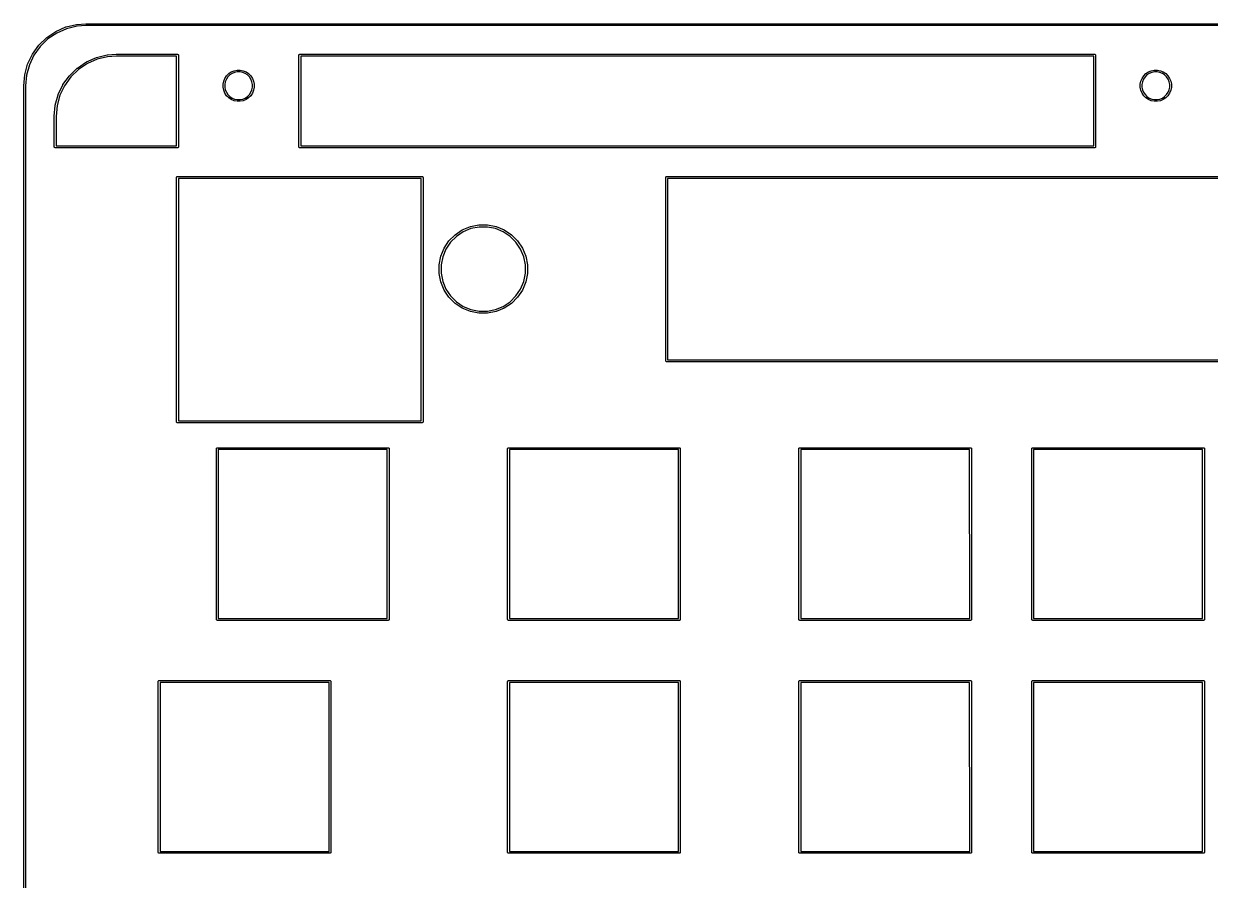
# Model space of a CAD drawing. Extents: x 22 to 393, y -205 to -25.
# Drawn here: x 22.4 to 119.5, y -95 to -24.9 of the extents above; entities that cross this region are included whole.
import ezdxf

# ---------------------------------------------------------------- set-up
doc = ezdxf.new("R2010")
doc.units = 0
doc.layers.add('BLACK', color=7, linetype='CONTINUOUS')

msp = doc.modelspace()

# ---------------------------------------------------------------- linework, layer by layer
at = {"layer": 'BLACK', "linetype": 'CONTINUOUS'}
for p, q in [((25.0611, -25.5498), (25.8751, -25.1925)), ((25.8751, -25.1925), (25.8831, -25.1895)), ((25.8831, -25.1895), (25.8855, -25.189)), ((25.8855, -25.189), (25.8877, -25.1882)), ((25.8877, -25.1882), (26.7521, -24.9807)), ((26.7812, -25.128), (25.9292, -25.3325)), ((26.7521, -24.9807), (26.7606, -24.9792)), ((26.7606, -24.9792), (26.7623, -24.9791)), ((26.7623, -24.9791), (26.7641, -24.9788)), ((26.7641, -24.9788), (27.4936, -24.9253)), ((27.5028, -25.075), (26.7812, -25.128)), ((27.4936, -24.9253), (27.4963, -24.925)), ((27.4963, -24.925), (387.504, -24.925)), ((387.497, -25.075), (27.5028, -25.075)), ((23.6628, -26.679), (24.3012, -26.0604)), ((24.4008, -26.1728), (23.772, -26.7821)), ((24.3012, -26.0604), (24.3077, -26.0548)), ((24.3077, -26.0548), (24.3097, -26.0535)), ((24.3097, -26.0535), (24.3116, -26.052)), ((24.3116, -26.052), (25.0494, -25.5562)), ((25.1275, -25.6845), (24.4008, -26.1728)), ((25.0494, -25.5562), (25.0568, -25.5518)), ((25.0568, -25.5518), (25.059, -25.5509)), ((25.059, -25.5509), (25.0611, -25.5498)), ((25.9292, -25.3325), (25.1275, -25.6845)), ((23.1354, -27.411), (23.6541, -26.6891)), ((23.772, -26.7821), (23.2611, -27.4931)), ((23.6541, -26.6891), (23.6596, -26.6824)), ((23.6596, -26.6824), (23.6613, -26.6808)), ((23.6613, -26.6808), (23.6628, -26.679)), ((22.7459, -28.2249), (23.1286, -27.4225)), ((23.2611, -27.4931), (22.8842, -28.2834)), ((23.1286, -27.4225), (23.1328, -27.4149)), ((23.1286, -27.4225), (23.1286, -27.4225)), ((23.1286, -27.4225), (23.1286, -27.4225)), ((23.1328, -27.4149), (23.1342, -27.4131)), ((23.1342, -27.4131), (23.1354, -27.411)), ((26.8116, -28.552), (27.5494, -28.0562)), ((27.5494, -28.0562), (27.5568, -28.0518)), ((27.5568, -28.0518), (27.559, -28.0509)), ((27.559, -28.0509), (27.5611, -28.0498)), ((27.5611, -28.0498), (28.3751, -27.6925)), ((28.4292, -27.8325), (27.6275, -28.1845)), ((28.3751, -27.6925), (28.3831, -27.6895)), ((28.3831, -27.6895), (28.3855, -27.689)), ((28.3855, -27.689), (28.3877, -27.6882)), ((28.3877, -27.6882), (29.2521, -27.4807)), ((29.2812, -27.628), (28.4292, -27.8325)), ((29.2521, -27.4807), (29.2606, -27.4792)), ((29.2606, -27.4792), (29.2623, -27.4791)), ((29.2623, -27.4791), (29.2641, -27.4788)), ((29.2641, -27.4788), (29.9936, -27.4253)), ((30.0028, -27.575), (29.2812, -27.628)), ((29.9936, -27.4253), (29.9963, -27.425)), ((29.9963, -27.425), (34.9963, -27.425)), ((34.925, -27.575), (30.0028, -27.575)), ((34.925, -34.925), (34.925, -27.575)), ((34.9963, -27.425), (35, -27.4246)), ((35, -27.4246), (35.0057, -27.4252)), ((35.0057, -27.4252), (35.0147, -27.4261)), ((35.0147, -27.4261), (35.0288, -27.4304)), ((35.0288, -27.4304), (35.0419, -27.4373)), ((35.0419, -27.4373), (35.0533, -27.4467)), ((35.0533, -27.4467), (35.0627, -27.4581)), ((35.0627, -27.4581), (35.0696, -27.4712)), ((35.0696, -27.4712), (35.0739, -27.4853)), ((35.0739, -27.4853), (35.0754, -27.5)), ((35.0754, -27.5), (35.075, -27.5037)), ((35.075, -27.5037), (35.075, -34.9963)), ((44.9246, -27.5), (44.9261, -27.4853)), ((44.925, -27.5037), (44.9246, -27.5)), ((44.925, -34.9963), (44.925, -27.5037)), ((44.9261, -27.4853), (44.9304, -27.4712)), ((44.9304, -27.4712), (44.9373, -27.4581)), ((44.9373, -27.4581), (44.9467, -27.4467)), ((44.9467, -27.4467), (44.9581, -27.4373)), ((44.9581, -27.4373), (44.9712, -27.4304)), ((44.9712, -27.4304), (44.9853, -27.4261)), ((44.9853, -27.4261), (44.9943, -27.4252)), ((44.9943, -27.4252), (45, -27.4246)), ((45, -27.4246), (45.0037, -27.425)), ((45.0037, -27.425), (109.996, -27.425)), ((45.075, -27.575), (45.075, -34.925)), ((109.925, -27.575), (45.075, -27.575)), ((109.925, -34.925), (109.925, -27.575)), ((109.996, -27.425), (110, -27.4246)), ((110, -27.4246), (110.006, -27.4252)), ((110.006, -27.4252), (110.015, -27.4261)), ((110.015, -27.4261), (110.029, -27.4304)), ((110.029, -27.4304), (110.042, -27.4373)), ((110.042, -27.4373), (110.053, -27.4467)), ((110.053, -27.4467), (110.063, -27.4581)), ((110.063, -27.4581), (110.07, -27.4712)), ((110.07, -27.4712), (110.074, -27.4853)), ((110.074, -27.4853), (110.075, -27.5)), ((110.075, -27.5), (110.075, -27.5037)), ((110.075, -27.5037), (110.075, -34.9963)), ((22.4253, -29.9931), (22.5043, -29.1079)), ((22.5043, -29.1079), (22.5056, -29.0994)), ((22.5056, -29.0994), (22.5063, -29.0971)), ((22.5063, -29.0971), (22.5067, -29.0948)), ((22.5067, -29.0948), (22.7412, -28.2373)), ((22.8842, -28.2834), (22.6531, -29.1279)), ((22.7412, -28.2373), (22.744, -28.2292)), ((22.744, -28.2292), (22.7451, -28.2271)), ((22.7451, -28.2271), (22.7459, -28.2249)), ((26.1628, -29.179), (26.8012, -28.5604)), ((26.9008, -28.6728), (26.272, -29.2821)), ((26.8012, -28.5604), (26.8077, -28.5548)), ((26.8077, -28.5548), (26.8097, -28.5535)), ((26.8097, -28.5535), (26.8116, -28.552)), ((27.6275, -28.1845), (26.9008, -28.6728)), ((39.0105, -29.188), (39.188, -29.0105)), ((39.188, -29.0105), (39.3966, -28.8711)), ((39.4626, -28.9946), (39.2768, -29.1188)), ((39.3966, -28.8711), (39.6284, -28.7751)), ((39.6691, -28.9091), (39.4626, -28.9946)), ((39.6284, -28.7751), (39.8745, -28.7262)), ((39.8883, -28.8655), (39.6691, -28.9091)), ((39.8745, -28.7262), (40.1255, -28.7262)), ((40.1117, -28.8655), (39.8883, -28.8655)), ((40.3309, -28.9091), (40.1117, -28.8655)), ((40.1255, -28.7262), (40.3716, -28.7751)), ((40.5374, -28.9946), (40.3309, -28.9091)), ((40.3716, -28.7751), (40.6034, -28.8711)), ((40.7232, -29.1188), (40.5374, -28.9946)), ((40.6034, -28.8711), (40.812, -29.0105)), ((40.812, -29.0105), (40.9895, -29.188)), ((114.011, -29.188), (114.188, -29.0105)), ((114.188, -29.0105), (114.397, -28.8711)), ((114.463, -28.9946), (114.277, -29.1188)), ((114.397, -28.8711), (114.628, -28.7751)), ((114.669, -28.9091), (114.463, -28.9946)), ((114.628, -28.7751), (114.875, -28.7262)), ((114.888, -28.8655), (114.669, -28.9091)), ((114.875, -28.7262), (115.125, -28.7262)), ((115.112, -28.8655), (114.888, -28.8655)), ((115.331, -28.9091), (115.112, -28.8655)), ((115.125, -28.7262), (115.372, -28.7751)), ((115.537, -28.9946), (115.331, -28.9091)), ((115.372, -28.7751), (115.603, -28.8711)), ((115.723, -29.1188), (115.537, -28.9946)), ((115.603, -28.8711), (115.812, -29.0105)), ((115.812, -29.0105), (115.989, -29.188)), ((22.425, -29.9963), (22.4253, -29.9931)), ((22.425, -160.004), (22.425, -29.9963)), ((22.6531, -29.1279), (22.575, -30.0033)), ((22.575, -30.0033), (22.575, -159.997)), ((25.2459, -30.7249), (25.6286, -29.9225)), ((25.7611, -29.9931), (25.3842, -30.7834)), ((25.6286, -29.9225), (25.6328, -29.9149)), ((25.6286, -29.9225), (25.6286, -29.9225)), ((25.6286, -29.9225), (25.6286, -29.9225)), ((25.6328, -29.9149), (25.6342, -29.9131)), ((25.6342, -29.9131), (25.6354, -29.911)), ((25.6354, -29.911), (26.1541, -29.1891)), ((26.272, -29.2821), (25.7611, -29.9931)), ((26.1541, -29.1891), (26.1596, -29.1824)), ((26.1596, -29.1824), (26.1613, -29.1808)), ((26.1613, -29.1808), (26.1628, -29.179)), ((38.7262, -29.8745), (38.7751, -29.6284)), ((38.7262, -30.1255), (38.7262, -29.8745)), ((38.7751, -29.6284), (38.8711, -29.3966)), ((38.9091, -29.6691), (38.8655, -29.8883)), ((38.8655, -29.8883), (38.8655, -30.1117)), ((38.8711, -29.3966), (39.0105, -29.188)), ((38.9946, -29.4626), (38.9091, -29.6691)), ((39.1188, -29.2768), (38.9946, -29.4626)), ((39.2768, -29.1188), (39.1188, -29.2768)), ((40.8812, -29.2768), (40.7232, -29.1188)), ((41.0054, -29.4626), (40.8812, -29.2768)), ((40.9895, -29.188), (41.1289, -29.3966)), ((41.0909, -29.6691), (41.0054, -29.4626)), ((41.1345, -29.8883), (41.0909, -29.6691)), ((41.1289, -29.3966), (41.2249, -29.6284)), ((41.1345, -30.1117), (41.1345, -29.8883)), ((41.2249, -29.6284), (41.2738, -29.8745)), ((41.2738, -29.8745), (41.2738, -30.1255)), ((113.726, -29.8745), (113.775, -29.6284)), ((113.726, -30.1255), (113.726, -29.8745)), ((113.775, -29.6284), (113.871, -29.3966)), ((113.909, -29.6691), (113.865, -29.8883)), ((113.865, -29.8883), (113.865, -30.1117)), ((113.871, -29.3966), (114.011, -29.188)), ((113.995, -29.4626), (113.909, -29.6691)), ((114.119, -29.2768), (113.995, -29.4626)), ((114.277, -29.1188), (114.119, -29.2768)), ((115.881, -29.2768), (115.723, -29.1188)), ((116.005, -29.4626), (115.881, -29.2768)), ((115.989, -29.188), (116.129, -29.3966)), ((116.091, -29.6691), (116.005, -29.4626)), ((116.135, -29.8883), (116.091, -29.6691)), ((116.129, -29.3966), (116.225, -29.6284)), ((116.135, -30.1117), (116.135, -29.8883)), ((116.225, -29.6284), (116.274, -29.8745)), ((116.274, -29.8745), (116.274, -30.1255)), ((25.0067, -31.5948), (25.2412, -30.7373)), ((25.3842, -30.7834), (25.1531, -31.6279)), ((25.2412, -30.7373), (25.244, -30.7292)), ((25.244, -30.7292), (25.2451, -30.7271)), ((25.2451, -30.7271), (25.2459, -30.7249)), ((38.7751, -30.3716), (38.7262, -30.1255)), ((38.8711, -30.6034), (38.7751, -30.3716)), ((38.8655, -30.1117), (38.9091, -30.3309)), ((39.0105, -30.812), (38.8711, -30.6034)), ((38.9091, -30.3309), (38.9946, -30.5374)), ((38.9946, -30.5374), (39.1188, -30.7232)), ((39.188, -30.9895), (39.0105, -30.812)), ((39.1188, -30.7232), (39.2768, -30.8812)), ((39.3966, -31.1289), (39.188, -30.9895)), ((39.2768, -30.8812), (39.4626, -31.0054)), ((39.4626, -31.0054), (39.6691, -31.0909)), ((40.3309, -31.0909), (40.5374, -31.0054)), ((40.5374, -31.0054), (40.7232, -30.8812)), ((40.812, -30.9895), (40.6034, -31.1289)), ((40.7232, -30.8812), (40.8812, -30.7232)), ((40.9895, -30.812), (40.812, -30.9895)), ((40.8812, -30.7232), (41.0054, -30.5374)), ((41.1289, -30.6034), (40.9895, -30.812)), ((41.0054, -30.5374), (41.0909, -30.3309)), ((41.0909, -30.3309), (41.1345, -30.1117)), ((41.2249, -30.3716), (41.1289, -30.6034)), ((41.2738, -30.1255), (41.2249, -30.3716)), ((113.775, -30.3716), (113.726, -30.1255)), ((113.871, -30.6034), (113.775, -30.3716)), ((113.865, -30.1117), (113.909, -30.3309)), ((114.011, -30.812), (113.871, -30.6034)), ((113.909, -30.3309), (113.995, -30.5374)), ((113.995, -30.5374), (114.119, -30.7232)), ((114.188, -30.9895), (114.011, -30.812)), ((114.119, -30.7232), (114.277, -30.8812)), ((114.397, -31.1289), (114.188, -30.9895)), ((114.277, -30.8812), (114.463, -31.0054)), ((114.463, -31.0054), (114.669, -31.0909)), ((115.331, -31.0909), (115.537, -31.0054)), ((115.537, -31.0054), (115.723, -30.8812)), ((115.812, -30.9895), (115.603, -31.1289)), ((115.723, -30.8812), (115.881, -30.7232)), ((115.989, -30.812), (115.812, -30.9895)), ((115.881, -30.7232), (116.005, -30.5374)), ((116.129, -30.6034), (115.989, -30.812)), ((116.005, -30.5374), (116.091, -30.3309)), ((116.091, -30.3309), (116.135, -30.1117)), ((116.225, -30.3716), (116.129, -30.6034)), ((116.274, -30.1255), (116.225, -30.3716)), ((24.9253, -32.4931), (25.0043, -31.6079)), ((25.0043, -31.6079), (25.0056, -31.5994)), ((25.0056, -31.5994), (25.0063, -31.5971)), ((25.0063, -31.5971), (25.0067, -31.5948)), ((25.1531, -31.6279), (25.075, -32.5033)), ((39.6284, -31.2249), (39.3966, -31.1289)), ((39.8745, -31.2738), (39.6284, -31.2249)), ((39.6691, -31.0909), (39.8883, -31.1345)), ((40.1255, -31.2738), (39.8745, -31.2738)), ((39.8883, -31.1345), (40.1117, -31.1345)), ((40.1117, -31.1345), (40.3309, -31.0909)), ((40.3716, -31.2249), (40.1255, -31.2738)), ((40.6034, -31.1289), (40.3716, -31.2249)), ((114.628, -31.2249), (114.397, -31.1289)), ((114.875, -31.2738), (114.628, -31.2249)), ((114.669, -31.0909), (114.888, -31.1345)), ((115.125, -31.2738), (114.875, -31.2738)), ((114.888, -31.1345), (115.112, -31.1345)), ((115.112, -31.1345), (115.331, -31.0909)), ((115.372, -31.2249), (115.125, -31.2738)), ((115.603, -31.1289), (115.372, -31.2249)), ((24.925, -32.4963), (24.9253, -32.4931)), ((24.925, -34.9963), (24.925, -32.4963)), ((25.075, -32.5033), (25.075, -34.925)), ((25.075, -34.925), (34.925, -34.925)), ((45.075, -34.925), (109.925, -34.925)), ((24.9246, -35), (24.925, -34.9963)), ((24.9261, -35.0147), (24.9246, -35)), ((24.9304, -35.0288), (24.9261, -35.0147)), ((24.9373, -35.0419), (24.9304, -35.0288)), ((24.9467, -35.0533), (24.9373, -35.0419)), ((24.9581, -35.0627), (24.9467, -35.0533)), ((24.9712, -35.0696), (24.9581, -35.0627)), ((24.9853, -35.0739), (24.9712, -35.0696)), ((24.9963, -35.075), (24.9853, -35.0739)), ((25, -35.0754), (24.9963, -35.075)), ((25.0037, -35.075), (25, -35.0754)), ((34.9963, -35.075), (25.0037, -35.075)), ((35, -35.0754), (34.9963, -35.075)), ((35.0037, -35.075), (35, -35.0754)), ((35.0147, -35.0739), (35.0037, -35.075)), ((35.0288, -35.0696), (35.0147, -35.0739)), ((35.0419, -35.0627), (35.0288, -35.0696)), ((35.0533, -35.0533), (35.0419, -35.0627)), ((35.0627, -35.0419), (35.0533, -35.0533)), ((35.0696, -35.0288), (35.0627, -35.0419)), ((35.0739, -35.0147), (35.0696, -35.0288)), ((35.0754, -35), (35.0739, -35.0147)), ((35.075, -34.9963), (35.0754, -35)), ((44.9246, -35), (44.925, -34.9963)), ((44.9261, -35.0147), (44.9246, -35)), ((44.9304, -35.0288), (44.9261, -35.0147)), ((44.9373, -35.0419), (44.9304, -35.0288)), ((44.9467, -35.0533), (44.9373, -35.0419)), ((44.9581, -35.0627), (44.9467, -35.0533)), ((44.9712, -35.0696), (44.9581, -35.0627)), ((44.9853, -35.0739), (44.9712, -35.0696)), ((44.9963, -35.075), (44.9853, -35.0739)), ((45, -35.0754), (44.9963, -35.075)), ((45.0037, -35.075), (45, -35.0754)), ((109.996, -35.075), (45.0037, -35.075)), ((110, -35.0754), (109.996, -35.075)), ((110.004, -35.075), (110, -35.0754)), ((110.015, -35.0739), (110.004, -35.075)), ((110.029, -35.0696), (110.015, -35.0739)), ((110.042, -35.0627), (110.029, -35.0696)), ((110.053, -35.0533), (110.042, -35.0627)), ((110.063, -35.0419), (110.053, -35.0533)), ((110.07, -35.0288), (110.063, -35.0419)), ((110.074, -35.0147), (110.07, -35.0288)), ((110.075, -35), (110.074, -35.0147)), ((110.075, -34.9963), (110.075, -35)), ((34.9246, -37.5), (34.9261, -37.4853)), ((34.925, -37.5037), (34.9246, -37.5)), ((34.925, -57.4963), (34.925, -37.5037)), ((34.9261, -37.4853), (34.9304, -37.4712)), ((34.9304, -37.4712), (34.9373, -37.4581)), ((34.9373, -37.4581), (34.9467, -37.4467)), ((34.9467, -37.4467), (34.9581, -37.4373)), ((34.9581, -37.4373), (34.9712, -37.4304)), ((34.9712, -37.4304), (34.9853, -37.4261)), ((34.9853, -37.4261), (34.9963, -37.425)), ((34.9963, -37.425), (35, -37.4246)), ((35, -37.4246), (35.0037, -37.425)), ((35.0037, -37.425), (54.9963, -37.425)), ((54.925, -37.575), (35.075, -37.575)), ((35.075, -37.575), (35.075, -57.425)), ((54.925, -57.425), (54.925, -37.575)), ((54.9963, -37.425), (55, -37.4246)), ((55, -37.4246), (55.0037, -37.425)), ((55.0037, -37.425), (55.0147, -37.4261)), ((55.0147, -37.4261), (55.0288, -37.4304)), ((55.0288, -37.4304), (55.0419, -37.4373)), ((55.0419, -37.4373), (55.0533, -37.4467)), ((55.0533, -37.4467), (55.0627, -37.4581)), ((55.0627, -37.4581), (55.0696, -37.4712)), ((55.0696, -37.4712), (55.0739, -37.4853)), ((55.0739, -37.4853), (55.0754, -37.5)), ((55.0754, -37.5), (55.075, -37.5037)), ((55.075, -37.5037), (55.075, -57.4963)), ((74.9246, -37.5), (74.9261, -37.4853)), ((74.925, -37.5037), (74.9246, -37.5)), ((74.925, -52.4963), (74.925, -37.5037)), ((74.9261, -37.4853), (74.9304, -37.4712)), ((74.9304, -37.4712), (74.9373, -37.4581)), ((74.9373, -37.4581), (74.9467, -37.4467)), ((74.9467, -37.4467), (74.9581, -37.4373)), ((74.9581, -37.4373), (74.9712, -37.4304)), ((74.9712, -37.4304), (74.9853, -37.4261)), ((74.9853, -37.4261), (74.9963, -37.425)), ((74.9963, -37.425), (75, -37.4246)), ((75, -37.4246), (75.0037, -37.425)), ((75.0037, -37.425), (179.996, -37.425)), ((75.075, -37.575), (75.075, -52.425)), ((179.925, -37.575), (75.075, -37.575)), ((58.2886, -41.7982), (58.9461, -41.5258)), ((58.9955, -41.6885), (58.3687, -41.9481)), ((58.9461, -41.5258), (59.6441, -41.3869)), ((59.6608, -41.5561), (58.9955, -41.6885)), ((59.6441, -41.3869), (60.3559, -41.3869)), ((60.3392, -41.5561), (59.6608, -41.5561)), ((61.0045, -41.6885), (60.3392, -41.5561)), ((60.3559, -41.3869), (61.0539, -41.5258)), ((61.6313, -41.9481), (61.0045, -41.6885)), ((61.0539, -41.5258), (61.7114, -41.7982)), ((57.1936, -42.6968), (57.6968, -42.1936)), ((57.8047, -42.325), (57.325, -42.8047)), ((57.6968, -42.1936), (58.2886, -41.7982)), ((58.3687, -41.9481), (57.8047, -42.325)), ((62.1953, -42.325), (61.6313, -41.9481)), ((61.7114, -41.7982), (62.3032, -42.1936)), ((62.675, -42.8047), (62.1953, -42.325)), ((62.3032, -42.1936), (62.8064, -42.6968)), ((56.5258, -43.9461), (56.7982, -43.2886)), ((56.9481, -43.3687), (56.6885, -43.9955)), ((56.7982, -43.2886), (57.1936, -42.6968)), ((57.325, -42.8047), (56.9481, -43.3687)), ((63.0519, -43.3687), (62.675, -42.8047)), ((62.8064, -42.6968), (63.2018, -43.2886)), ((63.3115, -43.9955), (63.0519, -43.3687)), ((63.2018, -43.2886), (63.4742, -43.9461)), ((56.3869, -44.6441), (56.5258, -43.9461)), ((56.6885, -43.9955), (56.5561, -44.6608)), ((63.4439, -44.6608), (63.3115, -43.9955)), ((63.4742, -43.9461), (63.6131, -44.6441)), ((56.3869, -45.3559), (56.3869, -44.6441)), ((56.5258, -46.0539), (56.3869, -45.3559)), ((56.5561, -44.6608), (56.5561, -45.3392)), ((56.5561, -45.3392), (56.6885, -46.0045)), ((63.3115, -46.0045), (63.4439, -45.3392)), ((63.4439, -45.3392), (63.4439, -44.6608)), ((63.6131, -45.3559), (63.4742, -46.0539)), ((63.6131, -44.6441), (63.6131, -45.3559)), ((56.7982, -46.7114), (56.5258, -46.0539)), ((56.6885, -46.0045), (56.9481, -46.6313)), ((63.0519, -46.6313), (63.3115, -46.0045)), ((63.4742, -46.0539), (63.2018, -46.7114)), ((57.1936, -47.3032), (56.7982, -46.7114)), ((56.9481, -46.6313), (57.325, -47.1953)), ((57.6968, -47.8064), (57.1936, -47.3032)), ((57.325, -47.1953), (57.8047, -47.675)), ((62.1953, -47.675), (62.675, -47.1953)), ((62.8064, -47.3032), (62.3032, -47.8064)), ((62.675, -47.1953), (63.0519, -46.6313)), ((63.2018, -46.7114), (62.8064, -47.3032)), ((58.2886, -48.2018), (57.6968, -47.8064)), ((57.8047, -47.675), (58.3687, -48.0519)), ((58.9461, -48.4742), (58.2886, -48.2018)), ((58.3687, -48.0519), (58.9955, -48.3115)), ((59.6441, -48.6131), (58.9461, -48.4742)), ((58.9955, -48.3115), (59.6608, -48.4439)), ((59.6608, -48.4439), (60.3392, -48.4439)), ((60.3392, -48.4439), (61.0045, -48.3115)), ((61.0539, -48.4742), (60.3559, -48.6131)), ((61.0045, -48.3115), (61.6313, -48.0519)), ((61.7114, -48.2018), (61.0539, -48.4742)), ((61.6313, -48.0519), (62.1953, -47.675)), ((62.3032, -47.8064), (61.7114, -48.2018)), ((60.3559, -48.6131), (59.6441, -48.6131)), ((74.9246, -52.5), (74.925, -52.4963)), ((74.9261, -52.5147), (74.9246, -52.5)), ((74.9304, -52.5288), (74.9261, -52.5147)), ((74.9373, -52.5419), (74.9304, -52.5288)), ((74.9467, -52.5533), (74.9373, -52.5419)), ((74.9581, -52.5627), (74.9467, -52.5533)), ((74.9712, -52.5696), (74.9581, -52.5627)), ((74.9853, -52.5739), (74.9712, -52.5696)), ((74.9963, -52.575), (74.9853, -52.5739)), ((75, -52.5754), (74.9963, -52.575)), ((75.0037, -52.575), (75, -52.5754)), ((179.996, -52.575), (75.0037, -52.575)), ((75.075, -52.425), (179.925, -52.425)), ((34.9246, -57.5), (34.925, -57.4963)), ((34.9261, -57.5147), (34.9246, -57.5)), ((34.9304, -57.5288), (34.9261, -57.5147)), ((34.9373, -57.5419), (34.9304, -57.5288)), ((34.9467, -57.5533), (34.9373, -57.5419)), ((34.9581, -57.5627), (34.9467, -57.5533)), ((34.9712, -57.5696), (34.9581, -57.5627)), ((34.9853, -57.5739), (34.9712, -57.5696)), ((34.9963, -57.575), (34.9853, -57.5739)), ((35, -57.5754), (34.9963, -57.575)), ((35.0037, -57.575), (35, -57.5754)), ((54.9963, -57.575), (35.0037, -57.575)), ((35.075, -57.425), (54.925, -57.425)), ((55, -57.5754), (54.9963, -57.575)), ((55.0037, -57.575), (55, -57.5754)), ((55.0147, -57.5739), (55.0037, -57.575)), ((55.0288, -57.5696), (55.0147, -57.5739)), ((55.0419, -57.5627), (55.0288, -57.5696)), ((55.0533, -57.5533), (55.0419, -57.5627)), ((55.0627, -57.5419), (55.0533, -57.5533)), ((55.0696, -57.5288), (55.0627, -57.5419)), ((55.0739, -57.5147), (55.0696, -57.5288)), ((55.0754, -57.5), (55.0739, -57.5147)), ((55.075, -57.4963), (55.0754, -57.5)), ((38.1822, -59.69), (38.1837, -59.6751)), ((38.1826, -59.6937), (38.1822, -59.69)), ((38.1825, -73.6563), (38.1826, -59.6937)), ((38.1837, -59.6751), (38.188, -59.6607)), ((38.188, -59.6607), (38.1951, -59.6475)), ((38.1951, -59.6475), (38.2046, -59.6359)), ((38.2046, -59.6359), (38.2162, -59.6263)), ((38.2162, -59.6263), (38.2294, -59.6193)), ((38.2294, -59.6193), (38.2438, -59.6149)), ((38.2438, -59.6149), (38.255, -59.6138)), ((38.255, -59.6138), (38.2587, -59.6134)), ((38.2587, -59.6134), (38.2625, -59.6138)), ((38.2625, -59.6138), (52.225, -59.6138)), ((38.3349, -59.7662), (38.3349, -73.5838)), ((52.1525, -59.7662), (38.3349, -59.7662)), ((52.1526, -73.5838), (52.1525, -59.7662)), ((52.225, -59.6138), (52.2287, -59.6134)), ((52.2287, -59.6134), (52.2325, -59.6138)), ((52.2325, -59.6138), (52.2437, -59.6149)), ((52.2437, -59.6149), (52.2581, -59.6193)), ((52.2581, -59.6193), (52.2713, -59.6263)), ((52.2713, -59.6263), (52.2829, -59.6359)), ((52.2829, -59.6359), (52.2924, -59.6475)), ((52.2924, -59.6475), (52.2995, -59.6607)), ((52.2995, -59.6607), (52.3038, -59.6751)), ((52.3038, -59.6751), (52.3053, -59.69)), ((52.3053, -59.69), (52.3049, -59.6937)), ((52.3049, -59.6937), (52.3049, -73.6563)), ((61.9947, -59.69), (61.9962, -59.6751)), ((61.9951, -59.6937), (61.9947, -59.69)), ((61.995, -73.6563), (61.9951, -59.6937)), ((61.9962, -59.6751), (62.0005, -59.6607)), ((62.0005, -59.6607), (62.0076, -59.6475)), ((62.0076, -59.6475), (62.0171, -59.6359)), ((62.0171, -59.6359), (62.0287, -59.6263)), ((62.0287, -59.6263), (62.0419, -59.6193)), ((62.0419, -59.6193), (62.0563, -59.6149)), ((62.0563, -59.6149), (62.0675, -59.6138)), ((62.0675, -59.6138), (62.0712, -59.6134)), ((62.0712, -59.6134), (62.075, -59.6138)), ((62.075, -59.6138), (76.0375, -59.6138)), ((62.1474, -59.7662), (62.1474, -73.5838)), ((75.965, -59.7662), (62.1474, -59.7662)), ((75.9651, -73.5838), (75.965, -59.7662)), ((76.0375, -59.6138), (76.0412, -59.6134)), ((76.0412, -59.6134), (76.045, -59.6138)), ((76.045, -59.6138), (76.0562, -59.6149)), ((76.0562, -59.6149), (76.0706, -59.6193)), ((76.0706, -59.6193), (76.0838, -59.6263)), ((76.0838, -59.6263), (76.0954, -59.6359)), ((76.0954, -59.6359), (76.1049, -59.6475)), ((76.1049, -59.6475), (76.112, -59.6607)), ((76.112, -59.6607), (76.1163, -59.6751)), ((76.1163, -59.6751), (76.1178, -59.69)), ((76.1178, -59.69), (76.1174, -59.6937)), ((76.1174, -59.6937), (76.1174, -73.6563)), ((85.8072, -59.69), (85.8087, -59.6751)), ((85.8076, -59.6937), (85.8072, -59.69)), ((85.8075, -73.6563), (85.8076, -59.6937)), ((85.8087, -59.6751), (85.813, -59.6607)), ((85.813, -59.6607), (85.8201, -59.6475)), ((85.8201, -59.6475), (85.8296, -59.6359)), ((85.8296, -59.6359), (85.8412, -59.6263)), ((85.8412, -59.6263), (85.8544, -59.6193)), ((85.8544, -59.6193), (85.8688, -59.6149)), ((85.8688, -59.6149), (85.88, -59.6138)), ((85.88, -59.6138), (85.8837, -59.6134)), ((85.8837, -59.6134), (85.8875, -59.6138)), ((85.8875, -59.6138), (99.85, -59.6138)), ((85.9599, -59.7662), (85.9599, -73.5838)), ((99.7775, -59.7662), (85.9599, -59.7662)), ((99.7776, -73.5838), (99.7775, -59.7662)), ((99.85, -59.6138), (99.8537, -59.6134)), ((99.8537, -59.6134), (99.8575, -59.6138)), ((99.8575, -59.6138), (99.8687, -59.6149)), ((99.8687, -59.6149), (99.8831, -59.6193)), ((99.8831, -59.6193), (99.8963, -59.6263)), ((99.8963, -59.6263), (99.9079, -59.6359)), ((99.9079, -59.6359), (99.9174, -59.6475)), ((99.9174, -59.6475), (99.9245, -59.6607)), ((99.9245, -59.6607), (99.9288, -59.6751)), ((99.9288, -59.6751), (99.9303, -59.69)), ((99.9303, -59.69), (99.9299, -59.6937)), ((99.9299, -59.6937), (99.9299, -73.6563)), ((104.857, -59.69), (104.859, -59.6751)), ((104.858, -59.6937), (104.857, -59.69)), ((104.858, -73.6563), (104.858, -59.6937)), ((104.859, -59.6751), (104.863, -59.6607)), ((104.863, -59.6607), (104.87, -59.6475)), ((104.87, -59.6475), (104.88, -59.6359)), ((104.88, -59.6359), (104.891, -59.6263)), ((104.891, -59.6263), (104.904, -59.6193)), ((104.904, -59.6193), (104.919, -59.6149)), ((104.919, -59.6149), (104.93, -59.6138)), ((104.93, -59.6138), (104.934, -59.6134)), ((104.934, -59.6134), (104.937, -59.6138)), ((104.937, -59.6138), (118.9, -59.6138)), ((105.01, -59.7662), (105.01, -73.5838)), ((118.828, -59.7662), (105.01, -59.7662)), ((118.828, -73.5838), (118.828, -59.7662)), ((118.9, -59.6138), (118.904, -59.6134)), ((118.904, -59.6134), (118.907, -59.6138)), ((118.907, -59.6138), (118.919, -59.6149)), ((118.919, -59.6149), (118.933, -59.6193)), ((118.933, -59.6193), (118.946, -59.6263)), ((118.946, -59.6263), (118.958, -59.6359)), ((118.958, -59.6359), (118.967, -59.6475)), ((118.967, -59.6475), (118.974, -59.6607)), ((118.974, -59.6607), (118.979, -59.6751)), ((118.979, -59.6751), (118.98, -59.69)), ((118.98, -59.69), (118.98, -59.6937)), ((118.98, -59.6937), (118.98, -73.6563)), ((38.1822, -73.66), (38.1825, -73.6563)), ((38.1837, -73.6749), (38.1822, -73.66)), ((38.188, -73.6893), (38.1837, -73.6749)), ((38.1951, -73.7025), (38.188, -73.6893)), ((38.2046, -73.7141), (38.1951, -73.7025)), ((38.2162, -73.7237), (38.2046, -73.7141)), ((38.2294, -73.7307), (38.2162, -73.7237)), ((38.2438, -73.7351), (38.2294, -73.7307)), ((38.2587, -73.7366), (38.2438, -73.7351)), ((38.2625, -73.7362), (38.2587, -73.7366)), ((52.225, -73.7362), (38.2625, -73.7362)), ((38.3349, -73.5838), (52.1526, -73.5838)), ((52.2287, -73.7366), (52.225, -73.7362)), ((52.2325, -73.7362), (52.2287, -73.7366)), ((52.2437, -73.7351), (52.2325, -73.7362)), ((52.2581, -73.7307), (52.2437, -73.7351)), ((52.2713, -73.7237), (52.2581, -73.7307)), ((52.2829, -73.7141), (52.2713, -73.7237)), ((52.2924, -73.7025), (52.2829, -73.7141)), ((52.2995, -73.6893), (52.2924, -73.7025)), ((52.3038, -73.6749), (52.2995, -73.6893)), ((52.3053, -73.66), (52.3038, -73.6749)), ((52.3049, -73.6563), (52.3053, -73.66)), ((61.9947, -73.66), (61.995, -73.6563)), ((61.9962, -73.6749), (61.9947, -73.66)), ((62.0005, -73.6893), (61.9962, -73.6749)), ((62.0076, -73.7025), (62.0005, -73.6893)), ((62.0171, -73.7141), (62.0076, -73.7025)), ((62.0287, -73.7237), (62.0171, -73.7141)), ((62.0419, -73.7307), (62.0287, -73.7237)), ((62.0563, -73.7351), (62.0419, -73.7307)), ((62.0712, -73.7366), (62.0563, -73.7351)), ((62.075, -73.7362), (62.0712, -73.7366)), ((76.0375, -73.7362), (62.075, -73.7362)), ((62.1474, -73.5838), (75.9651, -73.5838)), ((76.0412, -73.7366), (76.0375, -73.7362)), ((76.045, -73.7362), (76.0412, -73.7366)), ((76.0562, -73.7351), (76.045, -73.7362)), ((76.0706, -73.7307), (76.0562, -73.7351)), ((76.0838, -73.7237), (76.0706, -73.7307)), ((76.0954, -73.7141), (76.0838, -73.7237)), ((76.1049, -73.7025), (76.0954, -73.7141)), ((76.112, -73.6893), (76.1049, -73.7025)), ((76.1163, -73.6749), (76.112, -73.6893)), ((76.1178, -73.66), (76.1163, -73.6749)), ((76.1174, -73.6563), (76.1178, -73.66)), ((85.8072, -73.66), (85.8075, -73.6563)), ((85.8087, -73.6749), (85.8072, -73.66)), ((85.813, -73.6893), (85.8087, -73.6749)), ((85.8201, -73.7025), (85.813, -73.6893)), ((85.8296, -73.7141), (85.8201, -73.7025)), ((85.8412, -73.7237), (85.8296, -73.7141)), ((85.8544, -73.7307), (85.8412, -73.7237)), ((85.8688, -73.7351), (85.8544, -73.7307)), ((85.8837, -73.7366), (85.8688, -73.7351)), ((85.8875, -73.7362), (85.8837, -73.7366)), ((99.85, -73.7362), (85.8875, -73.7362)), ((85.9599, -73.5838), (99.7776, -73.5838)), ((99.8537, -73.7366), (99.85, -73.7362)), ((99.8575, -73.7362), (99.8537, -73.7366)), ((99.8687, -73.7351), (99.8575, -73.7362)), ((99.8831, -73.7307), (99.8687, -73.7351)), ((99.8963, -73.7237), (99.8831, -73.7307)), ((99.9079, -73.7141), (99.8963, -73.7237)), ((99.9174, -73.7025), (99.9079, -73.7141)), ((99.9245, -73.6893), (99.9174, -73.7025)), ((99.9288, -73.6749), (99.9245, -73.6893)), ((99.9303, -73.66), (99.9288, -73.6749)), ((99.9299, -73.6563), (99.9303, -73.66)), ((104.857, -73.66), (104.858, -73.6563)), ((104.859, -73.6749), (104.857, -73.66)), ((104.863, -73.6893), (104.859, -73.6749)), ((104.87, -73.7025), (104.863, -73.6893)), ((104.88, -73.7141), (104.87, -73.7025)), ((104.891, -73.7237), (104.88, -73.7141)), ((104.904, -73.7307), (104.891, -73.7237)), ((104.919, -73.7351), (104.904, -73.7307)), ((104.934, -73.7366), (104.919, -73.7351)), ((104.937, -73.7362), (104.934, -73.7366)), ((118.9, -73.7362), (104.937, -73.7362)), ((105.01, -73.5838), (118.828, -73.5838)), ((118.904, -73.7366), (118.9, -73.7362)), ((118.907, -73.7362), (118.904, -73.7366)), ((118.919, -73.7351), (118.907, -73.7362)), ((118.933, -73.7307), (118.919, -73.7351)), ((118.946, -73.7237), (118.933, -73.7307)), ((118.958, -73.7141), (118.946, -73.7237)), ((118.967, -73.7025), (118.958, -73.7141)), ((118.974, -73.6893), (118.967, -73.7025)), ((118.979, -73.6749), (118.974, -73.6893)), ((118.98, -73.66), (118.979, -73.6749)), ((118.98, -73.6563), (118.98, -73.66)), ((33.4197, -78.74), (33.4212, -78.7251)), ((33.4201, -78.7437), (33.4197, -78.74)), ((33.42, -92.7063), (33.4201, -78.7437)), ((33.4212, -78.7251), (33.4255, -78.7107)), ((33.4255, -78.7107), (33.4326, -78.6975)), ((33.4326, -78.6975), (33.4421, -78.6859)), ((33.4421, -78.6859), (33.4537, -78.6763)), ((33.4537, -78.6763), (33.4669, -78.6693)), ((33.4669, -78.6693), (33.4813, -78.6649)), ((33.4813, -78.6649), (33.4925, -78.6638)), ((33.4925, -78.6638), (33.4962, -78.6634)), ((33.4962, -78.6634), (33.5, -78.6638)), ((33.5, -78.6638), (47.4625, -78.6638)), ((33.5724, -78.8162), (33.5724, -92.6338)), ((47.39, -78.8162), (33.5724, -78.8162)), ((47.3901, -92.6338), (47.39, -78.8162)), ((47.4625, -78.6638), (47.4662, -78.6634)), ((47.4662, -78.6634), (47.47, -78.6638)), ((47.47, -78.6638), (47.4812, -78.6649)), ((47.4812, -78.6649), (47.4956, -78.6693)), ((47.4956, -78.6693), (47.5088, -78.6763)), ((47.5088, -78.6763), (47.5204, -78.6859)), ((47.5204, -78.6859), (47.5299, -78.6975)), ((47.5299, -78.6975), (47.537, -78.7107)), ((47.537, -78.7107), (47.5413, -78.7251)), ((47.5413, -78.7251), (47.5428, -78.74)), ((47.5428, -78.74), (47.5424, -78.7437)), ((47.5424, -78.7437), (47.5424, -92.7063)), ((61.9947, -78.74), (61.9962, -78.7251)), ((61.9951, -78.7437), (61.9947, -78.74)), ((61.995, -92.7063), (61.9951, -78.7437)), ((61.9962, -78.7251), (62.0005, -78.7107)), ((62.0005, -78.7107), (62.0076, -78.6975)), ((62.0076, -78.6975), (62.0171, -78.6859)), ((62.0171, -78.6859), (62.0287, -78.6763)), ((62.0287, -78.6763), (62.0419, -78.6693)), ((62.0419, -78.6693), (62.0563, -78.6649)), ((62.0563, -78.6649), (62.0675, -78.6638)), ((62.0675, -78.6638), (62.0712, -78.6634)), ((62.0712, -78.6634), (62.075, -78.6638)), ((62.075, -78.6638), (76.0375, -78.6638)), ((62.1474, -78.8162), (62.1474, -92.6338)), ((75.965, -78.8162), (62.1474, -78.8162)), ((75.9651, -92.6338), (75.965, -78.8162)), ((76.0375, -78.6638), (76.0412, -78.6634)), ((76.0412, -78.6634), (76.045, -78.6638)), ((76.045, -78.6638), (76.0562, -78.6649)), ((76.0562, -78.6649), (76.0706, -78.6693)), ((76.0706, -78.6693), (76.0838, -78.6763)), ((76.0838, -78.6763), (76.0954, -78.6859)), ((76.0954, -78.6859), (76.1049, -78.6975)), ((76.1049, -78.6975), (76.112, -78.7107)), ((76.112, -78.7107), (76.1163, -78.7251)), ((76.1163, -78.7251), (76.1178, -78.74)), ((76.1178, -78.74), (76.1174, -78.7437)), ((76.1174, -78.7437), (76.1174, -92.7063)), ((85.8072, -78.74), (85.8087, -78.7251)), ((85.8076, -78.7437), (85.8072, -78.74)), ((85.8075, -92.7063), (85.8076, -78.7437)), ((85.8087, -78.7251), (85.813, -78.7107)), ((85.813, -78.7107), (85.8201, -78.6975)), ((85.8201, -78.6975), (85.8296, -78.6859)), ((85.8296, -78.6859), (85.8412, -78.6763)), ((85.8412, -78.6763), (85.8544, -78.6693)), ((85.8544, -78.6693), (85.8688, -78.6649)), ((85.8688, -78.6649), (85.88, -78.6638)), ((85.88, -78.6638), (85.8837, -78.6634)), ((85.8837, -78.6634), (85.8875, -78.6638)), ((85.8875, -78.6638), (99.85, -78.6638)), ((85.9599, -78.8162), (85.9599, -92.6338)), ((99.7775, -78.8162), (85.9599, -78.8162)), ((99.7776, -92.6338), (99.7775, -78.8162)), ((99.85, -78.6638), (99.8537, -78.6634)), ((99.8537, -78.6634), (99.8575, -78.6638)), ((99.8575, -78.6638), (99.8687, -78.6649)), ((99.8687, -78.6649), (99.8831, -78.6693)), ((99.8831, -78.6693), (99.8963, -78.6763)), ((99.8963, -78.6763), (99.9079, -78.6859)), ((99.9079, -78.6859), (99.9174, -78.6975)), ((99.9174, -78.6975), (99.9245, -78.7107)), ((99.9245, -78.7107), (99.9288, -78.7251)), ((99.9288, -78.7251), (99.9303, -78.74)), ((99.9303, -78.74), (99.9299, -78.7437)), ((99.9299, -78.7437), (99.9299, -92.7063)), ((104.857, -78.74), (104.859, -78.7251)), ((104.858, -78.7437), (104.857, -78.74)), ((104.858, -92.7063), (104.858, -78.7437)), ((104.859, -78.7251), (104.863, -78.7107)), ((104.863, -78.7107), (104.87, -78.6975)), ((104.87, -78.6975), (104.88, -78.6859)), ((104.88, -78.6859), (104.891, -78.6763)), ((104.891, -78.6763), (104.904, -78.6693)), ((104.904, -78.6693), (104.919, -78.6649)), ((104.919, -78.6649), (104.93, -78.6638)), ((104.93, -78.6638), (104.934, -78.6634)), ((104.934, -78.6634), (104.937, -78.6638)), ((104.937, -78.6638), (118.9, -78.6638)), ((105.01, -78.8162), (105.01, -92.6338)), ((118.828, -78.8162), (105.01, -78.8162)), ((118.828, -92.6338), (118.828, -78.8162)), ((118.9, -78.6638), (118.904, -78.6634)), ((118.904, -78.6634), (118.907, -78.6638)), ((118.907, -78.6638), (118.919, -78.6649)), ((118.919, -78.6649), (118.933, -78.6693)), ((118.933, -78.6693), (118.946, -78.6763)), ((118.946, -78.6763), (118.958, -78.6859)), ((118.958, -78.6859), (118.967, -78.6975)), ((118.967, -78.6975), (118.974, -78.7107)), ((118.974, -78.7107), (118.979, -78.7251)), ((118.979, -78.7251), (118.98, -78.74)), ((118.98, -78.74), (118.98, -78.7437)), ((118.98, -78.7437), (118.98, -92.7063)), ((33.4197, -92.71), (33.42, -92.7063)), ((33.4212, -92.7249), (33.4197, -92.71)), ((33.4255, -92.7393), (33.4212, -92.7249)), ((33.4326, -92.7525), (33.4255, -92.7393)), ((33.4421, -92.7641), (33.4326, -92.7525)), ((33.4537, -92.7737), (33.4421, -92.7641)), ((33.4669, -92.7807), (33.4537, -92.7737)), ((33.4813, -92.7851), (33.4669, -92.7807)), ((33.4962, -92.7866), (33.4813, -92.7851)), ((33.5, -92.7862), (33.4962, -92.7866)), ((47.4625, -92.7862), (33.5, -92.7862)), ((33.5724, -92.6338), (47.3901, -92.6338)), ((47.4662, -92.7866), (47.4625, -92.7862)), ((47.47, -92.7862), (47.4662, -92.7866)), ((47.4812, -92.7851), (47.47, -92.7862)), ((47.4956, -92.7807), (47.4812, -92.7851)), ((47.5088, -92.7737), (47.4956, -92.7807)), ((47.5204, -92.7641), (47.5088, -92.7737)), ((47.5299, -92.7525), (47.5204, -92.7641)), ((47.537, -92.7393), (47.5299, -92.7525)), ((47.5413, -92.7249), (47.537, -92.7393)), ((47.5428, -92.71), (47.5413, -92.7249)), ((47.5424, -92.7063), (47.5428, -92.71)), ((61.9947, -92.71), (61.995, -92.7063)), ((61.9962, -92.7249), (61.9947, -92.71)), ((62.0005, -92.7393), (61.9962, -92.7249)), ((62.0076, -92.7525), (62.0005, -92.7393)), ((62.0171, -92.7641), (62.0076, -92.7525)), ((62.0287, -92.7737), (62.0171, -92.7641)), ((62.0419, -92.7807), (62.0287, -92.7737)), ((62.0563, -92.7851), (62.0419, -92.7807)), ((62.0712, -92.7866), (62.0563, -92.7851)), ((62.075, -92.7862), (62.0712, -92.7866)), ((76.0375, -92.7862), (62.075, -92.7862)), ((62.1474, -92.6338), (75.9651, -92.6338)), ((76.0412, -92.7866), (76.0375, -92.7862)), ((76.045, -92.7862), (76.0412, -92.7866)), ((76.0562, -92.7851), (76.045, -92.7862)), ((76.0706, -92.7807), (76.0562, -92.7851)), ((76.0838, -92.7737), (76.0706, -92.7807)), ((76.0954, -92.7641), (76.0838, -92.7737)), ((76.1049, -92.7525), (76.0954, -92.7641)), ((76.112, -92.7393), (76.1049, -92.7525)), ((76.1163, -92.7249), (76.112, -92.7393)), ((76.1178, -92.71), (76.1163, -92.7249)), ((76.1174, -92.7063), (76.1178, -92.71)), ((85.8072, -92.71), (85.8075, -92.7063)), ((85.8087, -92.7249), (85.8072, -92.71)), ((85.813, -92.7393), (85.8087, -92.7249)), ((85.8201, -92.7525), (85.813, -92.7393)), ((85.8296, -92.7641), (85.8201, -92.7525)), ((85.8412, -92.7737), (85.8296, -92.7641)), ((85.8544, -92.7807), (85.8412, -92.7737)), ((85.8688, -92.7851), (85.8544, -92.7807)), ((85.8837, -92.7866), (85.8688, -92.7851)), ((85.8875, -92.7862), (85.8837, -92.7866)), ((99.85, -92.7862), (85.8875, -92.7862)), ((85.9599, -92.6338), (99.7776, -92.6338)), ((99.8537, -92.7866), (99.85, -92.7862)), ((99.8575, -92.7862), (99.8537, -92.7866)), ((99.8687, -92.7851), (99.8575, -92.7862)), ((99.8831, -92.7807), (99.8687, -92.7851)), ((99.8963, -92.7737), (99.8831, -92.7807)), ((99.9079, -92.7641), (99.8963, -92.7737)), ((99.9174, -92.7525), (99.9079, -92.7641)), ((99.9245, -92.7393), (99.9174, -92.7525)), ((99.9288, -92.7249), (99.9245, -92.7393)), ((99.9303, -92.71), (99.9288, -92.7249)), ((99.9299, -92.7063), (99.9303, -92.71)), ((104.857, -92.71), (104.858, -92.7063)), ((104.859, -92.7249), (104.857, -92.71)), ((104.863, -92.7393), (104.859, -92.7249)), ((104.87, -92.7525), (104.863, -92.7393)), ((104.88, -92.7641), (104.87, -92.7525)), ((104.891, -92.7737), (104.88, -92.7641)), ((104.904, -92.7807), (104.891, -92.7737)), ((104.919, -92.7851), (104.904, -92.7807)), ((104.934, -92.7866), (104.919, -92.7851)), ((104.937, -92.7862), (104.934, -92.7866)), ((118.9, -92.7862), (104.937, -92.7862)), ((105.01, -92.6338), (118.828, -92.6338)), ((118.904, -92.7866), (118.9, -92.7862)), ((118.907, -92.7862), (118.904, -92.7866)), ((118.919, -92.7851), (118.907, -92.7862)), ((118.933, -92.7807), (118.919, -92.7851)), ((118.946, -92.7737), (118.933, -92.7807)), ((118.958, -92.7641), (118.946, -92.7737)), ((118.967, -92.7525), (118.958, -92.7641)), ((118.974, -92.7393), (118.967, -92.7525)), ((118.979, -92.7249), (118.974, -92.7393)), ((118.98, -92.71), (118.979, -92.7249)), ((118.98, -92.7063), (118.98, -92.71))]:
    msp.add_line(p, q, dxfattribs=at)

doc.saveas('drawing.dxf')
